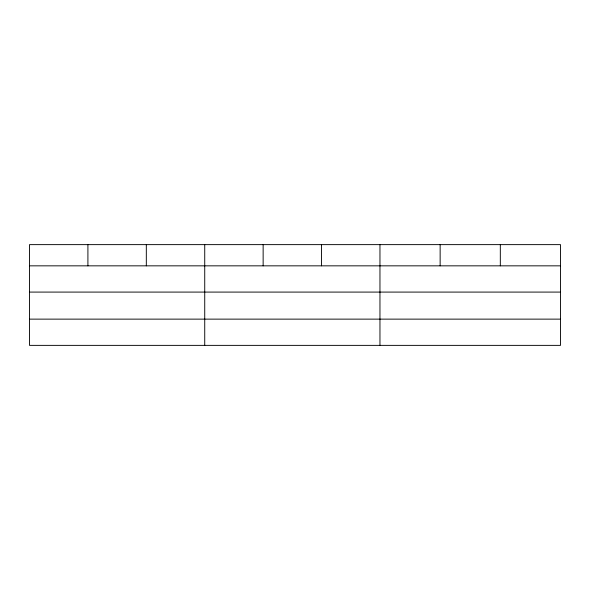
<?xml version="1.0" encoding="UTF-8"?>
<svg xmlns="http://www.w3.org/2000/svg" width="590" height="590" viewBox="0 0 590 590"><rect width="100%" height="100%" fill="white"/><g stroke="black" fill="none" stroke-linecap="round" stroke-linejoin="round"><path stroke-width="0.89" d="M560.5 292.087L560.5 244.629L29.5 244.629L29.5 345.371L560.5 345.371L560.5 292.087L29.5 292.087M29.5 265.839L560.5 265.839M29.5 319.131L560.5 319.131M500.32 244.629L500.32 265.839M440.14 244.629L440.14 265.839M379.96 244.629L379.96 345.371M321.55 244.629L321.55 265.839M263.14 244.629L263.14 265.839M204.73 244.629L204.73 345.371M146.32 244.629L146.32 265.839M87.91 244.629L87.91 265.839"/></g></svg>
